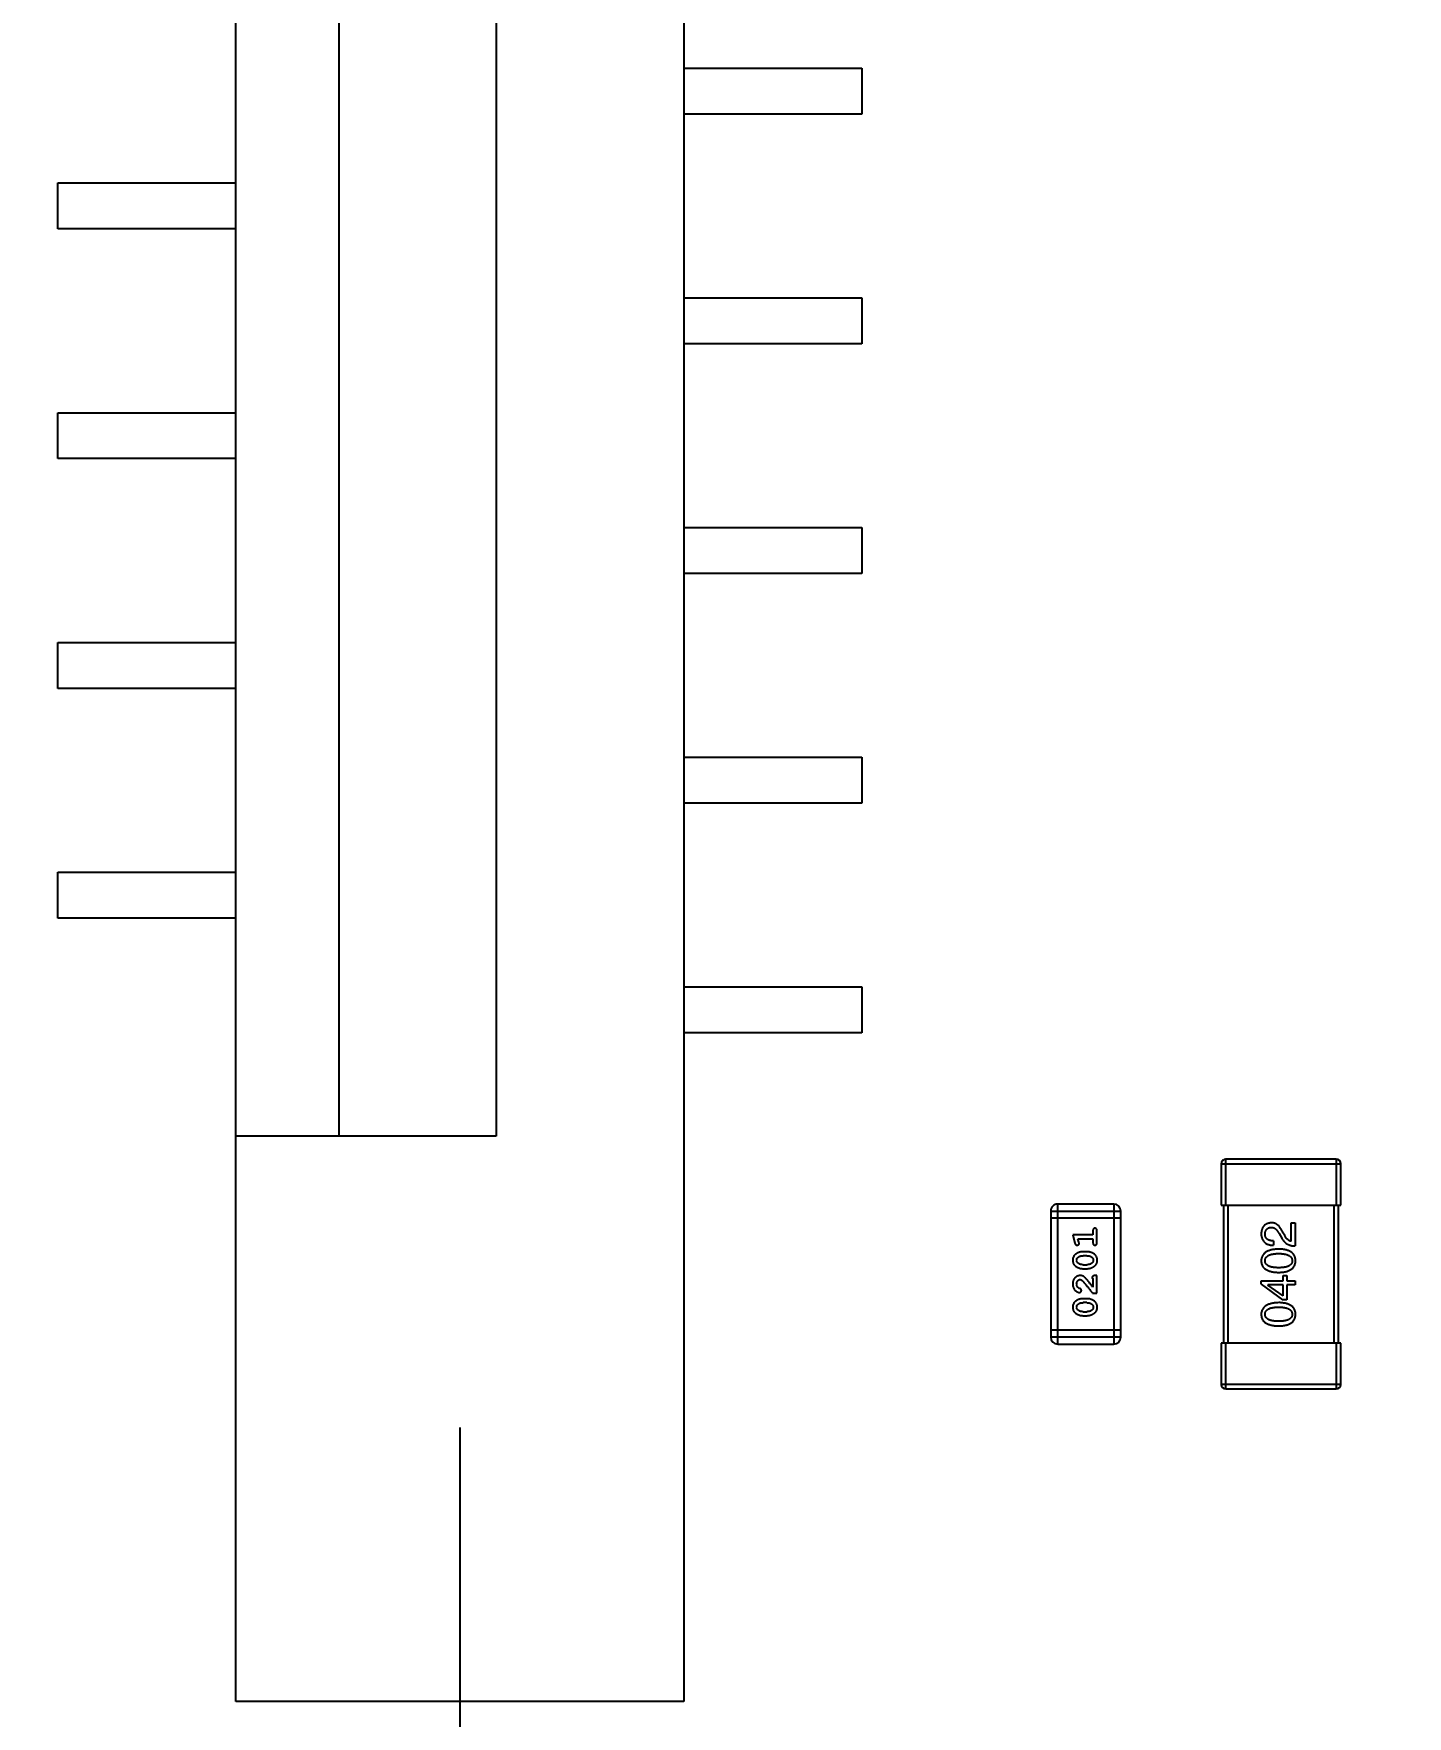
# Model space of a CAD drawing. Header units: millimetres. Extents: x 563 to 681, y 173 to 284.
# Drawn here: x 630.83 to 636.81, y 246.51 to 253.83 of the extents above; entities that cross this region are included whole.
import ezdxf

# ---------------------------------------------------------------- set-up
doc = ezdxf.new("R2010")
doc.units = ezdxf.units.MM
doc.header["$LTSCALE"] = 30.734
doc.header["$PDMODE"] = 3
doc.header["$PDSIZE"] = 0.3125
doc.layers.get('0').update_dxf_attribs({"linetype": 'CONTINUOUS'})
doc.layers.get('Defpoints').update_dxf_attribs({"linetype": 'CONTINUOUS'})
doc.layers.add('dim', color=6, linetype='CONTINUOUS', lineweight=9)
doc.styles.add('Verdana', font='verdana.ttf', dxfattribs={"height": 2.5})
doc.dimstyles.new('aaaaaaaa 3.0', dxfattribs={"dimtxt": 2.5, "dimasz": 1.5, "dimexe": 1.25, "dimexo": 0.625, "dimtad": 1, "dimdec": 1, "dimzin": 9, "dimdsep": 46, "dimtxsty": 'Verdana', "dimcen": 0, "dimazin": 0, "dimtfac": 1, "dimtofl": 0, "dimtmove": 0, "dimatfit": 3, "dimfxl": 1, "dimlwd": 25, "dimlwe": 25, "dimarcsym": 0})

# ---------------------------------------------------------------- blocks, each defined once
blk = doc.blocks.new('*D25')
at = {"layer": 'Defpoints', "color": 0}
for p in [(632.6804, 246.5738), (610.3968, 245.3339), (632.6804, 233.3184)]:
    blk.add_point(p, dxfattribs=at)
at = {"layer": 'dim', "color": 0, "lineweight": 25}
for p, q in [((632.6804, 245.9488), (632.6804, 232.0684)), ((610.3968, 244.7089), (610.3968, 232.0684)), ((611.8968, 233.3184), (631.1804, 233.3184))]:
    blk.add_line(p, q, dxfattribs=at)
at = {"layer": 'dim', "color": 0}
for points in [[(611.8968, 233.5684), (611.8968, 233.0684), (610.3968, 233.3184)], [(631.1804, 233.0684), (631.1804, 233.5684), (632.6804, 233.3184)]]:
    blk.add_solid(points, dxfattribs=at)
at = {"layer": 'dim', "color": 0, "insert": (621.5386, 235.2454), "char_height": 2.5, "attachment_point": 5, "style": 'Verdana'}
blk.add_mtext('22.3', dxfattribs=at)
blk = doc.blocks.new('*D26')
at = {"layer": 'Defpoints', "color": 0}
for p in [(632.6804, 248.3919), (646.4306, 248.3273), (646.4306, 233.3184)]:
    blk.add_point(p, dxfattribs=at)
at = {"layer": 'dim', "color": 0, "lineweight": 25}
for p, q in [((632.6804, 247.7669), (632.6804, 232.0684)), ((646.4306, 247.7023), (646.4306, 232.0684)), ((634.1804, 233.3184), (644.9306, 233.3184))]:
    blk.add_line(p, q, dxfattribs=at)
at = {"layer": 'dim', "color": 0}
for points in [[(634.1804, 233.5684), (634.1804, 233.0684), (632.6804, 233.3184)], [(644.9306, 233.0684), (644.9306, 233.5684), (646.4306, 233.3184)]]:
    blk.add_solid(points, dxfattribs=at)
at = {"layer": 'dim', "color": 0, "insert": (639.5555, 235.2505), "char_height": 2.5, "attachment_point": 5, "style": 'Verdana'}
blk.add_mtext('13.8', dxfattribs=at)

msp = doc.modelspace()

# ---------------------------------------------------------------- linework, layer by layer
at = {"linetype": 'Continuous'}
for p, q in [((631.7054, 246.5738), (631.7054, 263.0938)), ((633.6554, 263.0938), (633.6554, 246.5738)), ((632.1549, 260.6338), (632.1549, 249.0338)), ((632.8393, 260.6338), (632.8393, 249.0338)), ((633.6554, 253.6838), (634.4304, 253.6838)), ((634.4304, 253.6838), (634.4304, 253.4838)), ((634.4304, 253.4838), (633.6554, 253.4838)), ((630.9304, 252.9838), (630.9304, 253.1838)), ((630.9304, 253.1838), (631.7054, 253.1838)), ((631.7054, 252.9838), (630.9304, 252.9838)), ((633.6554, 252.6838), (634.4304, 252.6838)), ((634.4304, 252.6838), (634.4304, 252.4838)), ((634.4304, 252.4838), (633.6554, 252.4838)), ((630.9304, 251.9838), (630.9304, 252.1838)), ((630.9304, 252.1838), (631.7054, 252.1838)), ((631.7054, 251.9838), (630.9304, 251.9838)), ((633.6554, 251.6838), (634.4304, 251.6838)), ((634.4304, 251.6838), (634.4304, 251.4838)), ((634.4304, 251.4838), (633.6554, 251.4838)), ((630.9304, 250.9838), (630.9304, 251.1838)), ((630.9304, 251.1838), (631.7054, 251.1838)), ((631.7054, 250.9838), (630.9304, 250.9838)), ((633.6554, 250.6838), (634.4304, 250.6838)), ((634.4304, 250.6838), (634.4304, 250.4838)), ((634.4304, 250.4838), (633.6554, 250.4838)), ((630.9304, 249.9838), (630.9304, 250.1838)), ((630.9304, 250.1838), (631.7054, 250.1838)), ((631.7054, 249.9838), (630.9304, 249.9838)), ((633.6554, 249.6838), (634.4304, 249.6838)), ((634.4304, 249.6838), (634.4304, 249.4838)), ((634.4304, 249.4838), (633.6554, 249.4838)), ((632.8393, 249.0338), (631.7054, 249.0338)), ((635.9954, 248.9139), (635.9954, 248.7339)), ((635.9954, 248.9139), (636.5154, 248.9139)), ((636.0154, 248.7339), (636.0154, 248.9339)), ((636.4954, 248.9339), (636.0154, 248.9339)), ((636.4954, 248.9339), (636.4954, 248.7339)), ((636.5154, 248.7339), (636.5154, 248.9139)), ((635.2529, 248.7083), (635.2529, 248.1596)), ((635.2529, 248.7083), (635.5577, 248.7083)), ((635.2834, 248.1291), (635.2834, 248.7387)), ((635.5273, 248.7387), (635.2834, 248.7387)), ((635.5273, 248.7387), (635.5273, 248.1291)), ((635.5577, 248.1596), (635.5577, 248.7083)), ((635.9954, 248.7339), (636.5154, 248.7339)), ((636.0054, 248.7339), (636.0054, 248.1339)), ((636.0254, 248.1339), (636.0254, 248.7339)), ((636.4854, 248.7339), (636.4854, 248.1339)), ((636.5054, 248.1339), (636.5054, 248.7339)), ((635.5577, 248.6778), (635.2529, 248.6778)), ((635.4368, 248.6227), (635.4368, 248.6054)), ((635.4541, 248.5708), (635.4541, 248.6227)), ((636.247, 248.6103), (636.2585, 248.5907)), ((636.2716, 248.6013), (636.2626, 248.6169)), ((636.2995, 248.5767), (636.2995, 248.6571)), ((636.2995, 248.6571), (636.3167, 248.6571)), ((636.3167, 248.6571), (636.3167, 248.5563)), ((635.3487, 248.6054), (635.3586, 248.5688)), ((635.4368, 248.6054), (635.3487, 248.6054)), ((635.376, 248.5731), (635.3718, 248.5881)), ((635.3718, 248.5881), (635.4368, 248.5881)), ((635.4368, 248.5881), (635.4368, 248.5708)), ((636.2224, 248.5784), (636.2224, 248.5595)), ((635.4111, 248.5315), (635.3933, 248.5315)), ((635.4108, 248.5142), (635.3936, 248.5142)), ((635.3936, 248.4748), (635.4108, 248.4748)), ((635.3933, 248.4575), (635.4111, 248.4575)), ((635.4368, 248.4135), (635.4368, 248.3773)), ((635.4541, 248.4276), (635.4462, 248.4276)), ((635.4541, 248.3506), (635.4541, 248.4276)), ((636.1691, 248.3895), (636.1691, 248.4051)), ((636.1691, 248.4051), (636.265, 248.4051)), ((636.265, 248.4051), (636.265, 248.4272)), ((636.265, 248.4272), (636.2806, 248.4272)), ((636.2806, 248.4272), (636.2806, 248.4051)), ((636.2806, 248.4051), (636.3167, 248.4051)), ((636.3167, 248.4051), (636.3167, 248.387)), ((635.4111, 248.327), (635.3933, 248.327)), ((635.4352, 248.3506), (635.4541, 248.3506)), ((636.1691, 248.3895), (636.2626, 248.3223)), ((636.1978, 248.387), (636.1978, 248.3862)), ((636.265, 248.387), (636.1978, 248.387)), ((636.265, 248.3395), (636.1978, 248.3862)), ((636.2806, 248.3223), (636.2626, 248.3223)), ((636.265, 248.3395), (636.265, 248.387)), ((636.2806, 248.387), (636.2806, 248.3223)), ((636.3167, 248.387), (636.2806, 248.387)), ((635.3933, 248.253), (635.4111, 248.253)), ((635.4108, 248.3097), (635.3936, 248.3097)), ((635.3936, 248.2703), (635.4108, 248.2703)), ((635.5577, 248.1901), (635.2529, 248.1901)), ((635.5577, 248.1596), (635.2529, 248.1596)), ((635.2834, 248.1291), (635.5273, 248.1291)), ((635.9954, 248.1339), (635.9954, 247.9539)), ((636.5154, 248.1339), (635.9954, 248.1339)), ((636.0154, 247.9339), (636.0154, 248.1339)), ((636.4954, 248.1339), (636.4954, 247.9339)), ((636.5154, 247.9539), (636.5154, 248.1339)), ((636.5154, 247.9539), (635.9954, 247.9539)), ((636.0154, 247.9339), (636.4954, 247.9339)), ((633.6554, 246.5738), (631.7054, 246.5738))]:
    msp.add_line(p, q, dxfattribs=at)
for centre, radius, start, end in [((636.0154, 248.9139), 0.02, 90.00001, 180.00001), ((636.4954, 248.9139), 0.02, 0.00001, 90.00001), ((635.2834, 248.7083), 0.0305, 90.00001, 180.00001), ((635.5273, 248.7083), 0.0305, 0.00001, 90.00001), ((635.2834, 248.1596), 0.0305, 180.00001, 270.00001), ((635.5273, 248.1596), 0.0305, 270.00001, 0.00001), ((636.0154, 247.9539), 0.02, 180.00001, 270.00001), ((636.4954, 247.9539), 0.02, 270.00001, 0.00001)]:
    msp.add_arc(centre, radius, start, end, dxfattribs=at)
for points, knots in [([(635.4455, 248.6337), (635.4449, 248.6337), (635.4437, 248.6336), (635.442, 248.6331), (635.4405, 248.6323), (635.4392, 248.6311), (635.4381, 248.6296), (635.4373, 248.6276), (635.4369, 248.6253), (635.4368, 248.6236), (635.4368, 248.6227)], [0, 0, 0, 0, 0.11517, 0.223509, 0.328254, 0.438012, 0.553651, 0.682263, 0.830856, 1, 1, 1, 1]), ([(635.4541, 248.6227), (635.4541, 248.6236), (635.4541, 248.6253), (635.4536, 248.6276), (635.4529, 248.6296), (635.4518, 248.6311), (635.4505, 248.6323), (635.4489, 248.6331), (635.4473, 248.6336), (635.4461, 248.6337), (635.4455, 248.6337)], [0, 0, 0, 0, 0.169012, 0.317488, 0.445429, 0.560977, 0.67065, 0.776666, 0.88492, 1, 1, 1, 1]), ([(636.2134, 248.6571), (636.2117, 248.6569), (636.2084, 248.6567), (636.2036, 248.6559), (636.1991, 248.6548), (636.195, 248.6533), (636.1911, 248.6515), (636.1875, 248.6494), (636.1843, 248.647), (636.1814, 248.6442), (636.1787, 248.6411), (636.1764, 248.6377), (636.1744, 248.6339), (636.1727, 248.6298), (636.1714, 248.6254), (636.1703, 248.6207), (636.1695, 248.6156), (636.1693, 248.6121), (636.1691, 248.6103)], [0, 0, 0, 0, 0.070688, 0.137741, 0.201612, 0.262778, 0.321223, 0.378455, 0.434411, 0.490146, 0.546362, 0.603392, 0.662208, 0.723401, 0.787372, 0.85442, 0.925153, 1, 1, 1, 1]), ([(636.1691, 248.6103), (636.1692, 248.6083), (636.1694, 248.6044), (636.1702, 248.5987), (636.1714, 248.5934), (636.173, 248.5885), (636.1749, 248.5839), (636.1773, 248.5798), (636.18, 248.576), (636.1832, 248.5726), (636.1868, 248.5696), (636.1907, 248.567), (636.195, 248.5647), (636.1998, 248.5629), (636.2049, 248.5615), (636.2104, 248.5604), (636.2163, 248.5597), (636.2203, 248.5596), (636.2224, 248.5595)], [0, 0, 0, 0, 0.07282, 0.141057, 0.2062, 0.267672, 0.326735, 0.383519, 0.439188, 0.494454, 0.549628, 0.605958, 0.66397, 0.72402, 0.787502, 0.854127, 0.925065, 1, 1, 1, 1]), ([(636.1863, 248.6079), (636.1864, 248.609), (636.1865, 248.6112), (636.1868, 248.6144), (636.1875, 248.6174), (636.1882, 248.6202), (636.1892, 248.6227), (636.1903, 248.6251), (636.1917, 248.6273), (636.1932, 248.6292), (636.195, 248.631), (636.1969, 248.6325), (636.1991, 248.6339), (636.2014, 248.635), (636.2039, 248.6359), (636.2066, 248.6366), (636.2095, 248.6371), (636.2115, 248.6373), (636.2126, 248.6374)], [0, 0, 0, 0, 0.076112, 0.148436, 0.216883, 0.281466, 0.34298, 0.402356, 0.459881, 0.51546, 0.571111, 0.62658, 0.683162, 0.741007, 0.801404, 0.863825, 0.930544, 1, 1, 1, 1]), ([(636.2126, 248.6374), (636.2134, 248.6374), (636.215, 248.6375), (636.2174, 248.6374), (636.2198, 248.637), (636.2221, 248.6364), (636.2244, 248.6355), (636.2267, 248.6344), (636.2289, 248.633), (636.231, 248.6314), (636.2332, 248.6297), (636.2353, 248.6276), (636.2373, 248.6253), (636.2394, 248.6228), (636.2413, 248.62), (636.2433, 248.617), (636.2452, 248.6138), (636.2464, 248.6115), (636.247, 248.6103)], [0, 0, 0, 0, 0.052237, 0.103888, 0.155485, 0.207395, 0.259864, 0.31356, 0.369176, 0.4266, 0.486836, 0.550048, 0.61567, 0.685271, 0.75824, 0.834614, 0.915635, 1, 1, 1, 1]), ([(636.2626, 248.6169), (636.2618, 248.6186), (636.2603, 248.6219), (636.2578, 248.6266), (636.2552, 248.631), (636.2525, 248.6351), (636.2497, 248.6388), (636.2469, 248.6422), (636.2439, 248.6452), (636.2409, 248.6478), (636.2378, 248.6502), (636.2346, 248.6522), (636.2313, 248.6539), (636.2279, 248.6553), (636.2244, 248.6562), (636.2208, 248.6569), (636.2171, 248.6572), (636.2146, 248.6571), (636.2134, 248.6571)], [0, 0, 0, 0, 0.082731, 0.161257, 0.236138, 0.307554, 0.375712, 0.440848, 0.502916, 0.562567, 0.619798, 0.675716, 0.73039, 0.78386, 0.837315, 0.890547, 0.944917, 1, 1, 1, 1]), ([(635.3586, 248.5688), (635.3588, 248.568), (635.3593, 248.5664), (635.3602, 248.5643), (635.3611, 248.5627), (635.3621, 248.5615), (635.3633, 248.5607), (635.3646, 248.5602), (635.3661, 248.5598), (635.3672, 248.5598), (635.3678, 248.5598)], [0, 0, 0, 0, 0.187321, 0.344927, 0.475328, 0.579604, 0.674244, 0.773631, 0.882025, 1, 1, 1, 1]), ([(635.3678, 248.5598), (635.3684, 248.5598), (635.3696, 248.5599), (635.3714, 248.5603), (635.373, 248.561), (635.3744, 248.5621), (635.3755, 248.5633), (635.3764, 248.5646), (635.3769, 248.5661), (635.377, 248.5672), (635.377, 248.5677)], [0, 0, 0, 0, 0.138815, 0.27042, 0.39836, 0.52875, 0.654955, 0.771147, 0.884581, 1, 1, 1, 1]), ([(635.377, 248.5677), (635.377, 248.568), (635.377, 248.5688), (635.3768, 248.57), (635.3764, 248.5715), (635.3761, 248.5725), (635.376, 248.5731)], [0, 0, 0, 0, 0.183151, 0.413144, 0.682305, 1, 1, 1, 1]), ([(635.4368, 248.5708), (635.4368, 248.5699), (635.4369, 248.5682), (635.4373, 248.5659), (635.4381, 248.5639), (635.4392, 248.5624), (635.4405, 248.5612), (635.442, 248.5604), (635.4437, 248.5599), (635.4449, 248.5598), (635.4455, 248.5598)], [0, 0, 0, 0, 0.169102, 0.317658, 0.446239, 0.563118, 0.671828, 0.776546, 0.884858, 1, 1, 1, 1]), ([(635.4455, 248.5598), (635.4461, 248.5598), (635.4473, 248.5599), (635.4489, 248.5604), (635.4504, 248.5612), (635.4518, 248.5624), (635.4529, 248.5639), (635.4536, 248.5659), (635.4541, 248.5682), (635.4541, 248.5699), (635.4541, 248.5708)], [0, 0, 0, 0, 0.115051, 0.223278, 0.329269, 0.437893, 0.554681, 0.682591, 0.83103, 1, 1, 1, 1]), ([(636.2454, 248.543), (636.2423, 248.5428), (636.2365, 248.5426), (636.228, 248.5417), (636.2201, 248.5405), (636.2128, 248.539), (636.206, 248.5371), (636.1997, 248.5348), (636.1941, 248.5322), (636.189, 248.5292), (636.1845, 248.5258), (636.1805, 248.5221), (636.1772, 248.518), (636.1744, 248.5135), (636.1722, 248.5086), (636.1705, 248.5035), (636.1695, 248.4979), (636.1692, 248.4941), (636.1691, 248.4921)], [0, 0, 0, 0, 0.088475, 0.171606, 0.249595, 0.322626, 0.391327, 0.455765, 0.516374, 0.573675, 0.628522, 0.681161, 0.732559, 0.783563, 0.83504, 0.887639, 0.942585, 1, 1, 1, 1]), ([(636.2224, 248.5784), (636.2209, 248.5784), (636.2181, 248.5785), (636.214, 248.579), (636.2102, 248.5796), (636.2067, 248.5805), (636.2034, 248.5816), (636.2004, 248.5828), (636.1977, 248.5844), (636.1953, 248.5861), (636.1932, 248.5881), (636.1913, 248.5903), (636.1898, 248.5927), (636.1885, 248.5953), (636.1875, 248.5981), (636.1869, 248.6012), (636.1864, 248.6045), (636.1864, 248.6067), (636.1863, 248.6079)], [0, 0, 0, 0, 0.082594, 0.15978, 0.232961, 0.301462, 0.365595, 0.426678, 0.484662, 0.540809, 0.595146, 0.648401, 0.702272, 0.757102, 0.813447, 0.872233, 0.934055, 1, 1, 1, 1]), ([(636.3191, 248.4921), (636.319, 248.4941), (636.3189, 248.498), (636.3179, 248.5036), (636.3164, 248.5089), (636.3143, 248.5138), (636.3117, 248.5183), (636.3084, 248.5224), (636.3046, 248.5262), (636.3003, 248.5296), (636.2953, 248.5326), (636.2898, 248.5352), (636.2838, 248.5374), (636.2772, 248.5393), (636.27, 248.5408), (636.2623, 248.5419), (636.254, 248.5427), (636.2483, 248.5429), (636.2454, 248.543)], [0, 0, 0, 0, 0.059134, 0.115603, 0.169236, 0.221572, 0.273254, 0.32474, 0.377319, 0.431815, 0.488555, 0.548609, 0.612242, 0.680182, 0.75251, 0.829782, 0.91231, 1, 1, 1, 1]), ([(636.2585, 248.5907), (636.2592, 248.5893), (636.2607, 248.5866), (636.2633, 248.5828), (636.2659, 248.5792), (636.2688, 248.5759), (636.2718, 248.5728), (636.2751, 248.5701), (636.2784, 248.5675), (636.282, 248.5652), (636.2857, 248.5632), (636.2897, 248.5614), (636.2937, 248.5599), (636.298, 248.5587), (636.3024, 248.5576), (636.307, 248.5569), (636.3118, 248.5564), (636.315, 248.5563), (636.3167, 248.5563)], [0, 0, 0, 0, 0.065828, 0.130094, 0.192451, 0.254037, 0.313974, 0.373757, 0.433048, 0.492243, 0.551902, 0.611758, 0.672678, 0.734814, 0.798569, 0.863693, 0.930488, 1, 1, 1, 1]), ([(636.2995, 248.5767), (636.2982, 248.577), (636.2955, 248.5775), (636.2918, 248.5792), (636.2881, 248.5813), (636.2846, 248.5841), (636.2811, 248.5875), (636.2778, 248.5916), (636.2746, 248.5962), (636.2726, 248.5996), (636.2716, 248.6013)], [0, 0, 0, 0, 0.103034, 0.208166, 0.318255, 0.434664, 0.559728, 0.695394, 0.841708, 1, 1, 1, 1]), ([(635.3933, 248.5315), (635.3923, 248.5315), (635.3901, 248.5314), (635.3869, 248.5311), (635.3838, 248.5306), (635.3807, 248.5299), (635.3776, 248.529), (635.3746, 248.5279), (635.3716, 248.5266), (635.3688, 248.5251), (635.366, 248.5235), (635.3635, 248.5219), (635.3612, 248.5202), (635.3591, 248.5185), (635.3572, 248.5168), (635.3556, 248.5151), (635.3541, 248.5134), (635.3526, 248.511), (635.351, 248.5078), (635.3497, 248.5037), (635.3489, 248.4991), (635.3488, 248.496), (635.3487, 248.4943)], [0, 0, 0, 0, 0.049855, 0.099516, 0.148482, 0.19758, 0.246804, 0.296268, 0.346517, 0.397047, 0.446826, 0.49336, 0.537801, 0.579207, 0.617974, 0.654833, 0.689171, 0.722088, 0.786392, 0.853518, 0.924186, 1, 1, 1, 1]), ([(635.3487, 248.4943), (635.3487, 248.4929), (635.3488, 248.4901), (635.3495, 248.486), (635.3507, 248.4822), (635.3522, 248.4786), (635.3543, 248.4753), (635.3568, 248.4722), (635.3598, 248.4695), (635.3632, 248.467), (635.3668, 248.4648), (635.3705, 248.4629), (635.3742, 248.4612), (635.3779, 248.4599), (635.3817, 248.4588), (635.3856, 248.4581), (635.3894, 248.4576), (635.392, 248.4576), (635.3933, 248.4575)], [0, 0, 0, 0, 0.06692, 0.130834, 0.19258, 0.252759, 0.312631, 0.373411, 0.436359, 0.501894, 0.568244, 0.632472, 0.69556, 0.757163, 0.818592, 0.878885, 0.939235, 1, 1, 1, 1]), ([(635.366, 248.4945), (635.366, 248.4951), (635.3661, 248.4963), (635.3663, 248.4981), (635.3667, 248.4998), (635.3673, 248.5014), (635.3681, 248.5029), (635.369, 248.5042), (635.37, 248.5055), (635.3709, 248.5062), (635.3713, 248.5066)], [0, 0, 0, 0, 0.138115, 0.270177, 0.397547, 0.520057, 0.63869, 0.757499, 0.878226, 1, 1, 1, 1]), ([(635.3718, 248.4821), (635.3714, 248.4825), (635.3705, 248.4833), (635.3693, 248.4846), (635.3682, 248.486), (635.3674, 248.4876), (635.3668, 248.4892), (635.3664, 248.4909), (635.3661, 248.4926), (635.366, 248.4938), (635.366, 248.4945)], [0, 0, 0, 0, 0.13042, 0.256046, 0.378133, 0.498725, 0.620452, 0.742761, 0.869406, 1, 1, 1, 1]), ([(635.3713, 248.5066), (635.3721, 248.5072), (635.3737, 248.5084), (635.3762, 248.5099), (635.3789, 248.5113), (635.3816, 248.5123), (635.3845, 248.5132), (635.3874, 248.5137), (635.3905, 248.5141), (635.3925, 248.5141), (635.3936, 248.5142)], [0, 0, 0, 0, 0.125331, 0.248948, 0.371201, 0.494032, 0.616811, 0.742104, 0.868849, 1, 1, 1, 1]), ([(635.3936, 248.4748), (635.3925, 248.4749), (635.3905, 248.4749), (635.3874, 248.4752), (635.3845, 248.4758), (635.3817, 248.4766), (635.379, 248.4776), (635.3765, 248.4789), (635.374, 248.4803), (635.3726, 248.4815), (635.3718, 248.4821)], [0, 0, 0, 0, 0.135446, 0.266257, 0.393419, 0.517936, 0.639137, 0.758785, 0.879345, 1, 1, 1, 1]), ([(635.4108, 248.5142), (635.4119, 248.5141), (635.4139, 248.5141), (635.417, 248.5138), (635.4199, 248.5132), (635.4227, 248.5124), (635.4254, 248.5114), (635.4279, 248.5101), (635.4304, 248.5087), (635.4318, 248.5075), (635.4326, 248.5069)], [0, 0, 0, 0, 0.135449, 0.266263, 0.393429, 0.516942, 0.639128, 0.758779, 0.879341, 1, 1, 1, 1]), ([(635.4331, 248.4825), (635.4323, 248.4819), (635.4307, 248.4806), (635.4282, 248.4791), (635.4256, 248.4778), (635.4228, 248.4767), (635.4199, 248.4759), (635.417, 248.4753), (635.4139, 248.4749), (635.4119, 248.4749), (635.4108, 248.4748)], [0, 0, 0, 0, 0.124927, 0.248361, 0.370889, 0.492583, 0.61616, 0.741472, 0.869044, 1, 1, 1, 1]), ([(635.4557, 248.4946), (635.4556, 248.496), (635.4556, 248.4988), (635.4549, 248.5029), (635.4537, 248.5068), (635.4521, 248.5103), (635.4501, 248.5137), (635.4476, 248.5167), (635.4447, 248.5195), (635.4413, 248.522), (635.4377, 248.5242), (635.434, 248.5261), (635.4303, 248.5278), (635.4265, 248.5291), (635.4227, 248.5302), (635.4189, 248.5309), (635.415, 248.5314), (635.4124, 248.5314), (635.4111, 248.5315)], [0, 0, 0, 0, 0.067217, 0.131051, 0.19272, 0.252824, 0.312745, 0.373449, 0.436041, 0.501494, 0.567761, 0.632087, 0.695096, 0.757109, 0.817993, 0.878657, 0.939311, 1, 1, 1, 1]), ([(635.4111, 248.4575), (635.4121, 248.4576), (635.4143, 248.4576), (635.4175, 248.4579), (635.4206, 248.4584), (635.4237, 248.4591), (635.4267, 248.4599), (635.4297, 248.4611), (635.4327, 248.4623), (635.4356, 248.4638), (635.4383, 248.4654), (635.4408, 248.467), (635.4431, 248.4687), (635.4453, 248.4703), (635.4471, 248.472), (635.4488, 248.4737), (635.4502, 248.4754), (635.4518, 248.4778), (635.4534, 248.481), (635.4547, 248.4852), (635.4555, 248.4898), (635.4556, 248.4929), (635.4557, 248.4946)], [0, 0, 0, 0, 0.049886, 0.09882, 0.148132, 0.19689, 0.246038, 0.295176, 0.345305, 0.395692, 0.445312, 0.491875, 0.535813, 0.577009, 0.616081, 0.652689, 0.687585, 0.720206, 0.785062, 0.85223, 0.923759, 1, 1, 1, 1]), ([(635.4326, 248.5069), (635.433, 248.5065), (635.4339, 248.5057), (635.4351, 248.5044), (635.4361, 248.503), (635.437, 248.5015), (635.4376, 248.4999), (635.438, 248.4982), (635.4383, 248.4964), (635.4384, 248.4952), (635.4384, 248.4946)], [0, 0, 0, 0, 0.129853, 0.25607, 0.380154, 0.49978, 0.62208, 0.743277, 0.868791, 1, 1, 1, 1]), ([(635.4384, 248.4946), (635.4384, 248.494), (635.4383, 248.4927), (635.4381, 248.4909), (635.4377, 248.4892), (635.4371, 248.4877), (635.4363, 248.4862), (635.4354, 248.4848), (635.4343, 248.4836), (635.4335, 248.4829), (635.4331, 248.4825)], [0, 0, 0, 0, 0.139844, 0.271849, 0.399162, 0.521619, 0.6402, 0.758957, 0.87828, 1, 1, 1, 1]), ([(636.1691, 248.4921), (636.1692, 248.4901), (636.1694, 248.4863), (636.1704, 248.4806), (636.172, 248.4754), (636.1741, 248.4705), (636.1768, 248.466), (636.1802, 248.4618), (636.1841, 248.4581), (636.1886, 248.4547), (636.1937, 248.4517), (636.1994, 248.4491), (636.2056, 248.4469), (636.2125, 248.445), (636.2199, 248.4435), (636.2278, 248.4424), (636.2364, 248.4416), (636.2423, 248.4414), (636.2454, 248.4413)], [0, 0, 0, 0, 0.057911, 0.113262, 0.165956, 0.217443, 0.268511, 0.319665, 0.372, 0.426129, 0.483365, 0.543779, 0.607756, 0.676562, 0.749704, 0.827713, 0.911177, 1, 1, 1, 1]), ([(636.1863, 248.4921), (636.1864, 248.4934), (636.1865, 248.4958), (636.1872, 248.4994), (636.1883, 248.5027), (636.1899, 248.5058), (636.1921, 248.5086), (636.1946, 248.5112), (636.1977, 248.5135), (636.2011, 248.5156), (636.2051, 248.5174), (636.2095, 248.519), (636.2143, 248.5203), (636.2197, 248.5214), (636.2254, 248.5223), (636.2317, 248.5229), (636.2384, 248.5232), (636.243, 248.5233), (636.2454, 248.5233)], [0, 0, 0, 0, 0.050604, 0.098688, 0.145699, 0.191791, 0.238625, 0.286717, 0.337546, 0.391814, 0.449755, 0.512106, 0.579685, 0.652048, 0.730262, 0.814146, 0.904281, 1, 1, 1, 1]), ([(636.2454, 248.4618), (636.243, 248.4618), (636.2384, 248.4619), (636.2317, 248.4622), (636.2254, 248.4628), (636.2196, 248.4636), (636.2143, 248.4647), (636.2095, 248.4659), (636.2051, 248.4675), (636.2012, 248.4693), (636.1977, 248.4713), (636.1946, 248.4735), (636.1921, 248.4761), (636.1899, 248.4788), (636.1883, 248.4818), (636.1872, 248.485), (636.1865, 248.4885), (636.1864, 248.4909), (636.1863, 248.4921)], [0, 0, 0, 0, 0.096452, 0.187278, 0.271765, 0.350519, 0.423437, 0.491321, 0.554011, 0.612224, 0.666281, 0.717003, 0.764884, 0.811423, 0.856783, 0.902993, 0.950236, 1, 1, 1, 1]), ([(636.2454, 248.5233), (636.2477, 248.5233), (636.2523, 248.5232), (636.2589, 248.5229), (636.265, 248.5223), (636.2707, 248.5214), (636.276, 248.5203), (636.2808, 248.519), (636.2852, 248.5174), (636.2892, 248.5156), (636.2926, 248.5135), (636.2957, 248.5112), (636.2983, 248.5087), (636.3004, 248.5058), (636.3021, 248.5027), (636.3034, 248.4994), (636.3041, 248.4959), (636.3043, 248.4934), (636.3044, 248.4921)], [0, 0, 0, 0, 0.094834, 0.184067, 0.267029, 0.344713, 0.417334, 0.484367, 0.546941, 0.604717, 0.65953, 0.710539, 0.759381, 0.806382, 0.853027, 0.900623, 0.949121, 1, 1, 1, 1]), ([(636.3044, 248.4921), (636.3043, 248.4909), (636.3042, 248.4885), (636.3035, 248.485), (636.3024, 248.4818), (636.3007, 248.4788), (636.2986, 248.476), (636.2961, 248.4735), (636.293, 248.4713), (636.2896, 248.4693), (636.2856, 248.4675), (636.2812, 248.4659), (636.2763, 248.4647), (636.271, 248.4636), (636.2653, 248.4628), (636.259, 248.4622), (636.2523, 248.4619), (636.2477, 248.4618), (636.2454, 248.4618)], [0, 0, 0, 0, 0.049766, 0.097012, 0.143225, 0.188786, 0.235079, 0.282962, 0.333687, 0.387747, 0.445963, 0.508657, 0.576545, 0.649868, 0.72822, 0.812712, 0.903543, 1, 1, 1, 1]), ([(636.2454, 248.4413), (636.2483, 248.4414), (636.254, 248.4416), (636.2623, 248.4424), (636.27, 248.4435), (636.2772, 248.445), (636.2838, 248.4469), (636.2898, 248.4491), (636.2953, 248.4517), (636.3002, 248.4547), (636.3046, 248.4581), (636.3084, 248.4618), (636.3117, 248.466), (636.3143, 248.4705), (636.3164, 248.4754), (636.3179, 248.4806), (636.3189, 248.4863), (636.319, 248.4901), (636.3191, 248.4921)], [0, 0, 0, 0, 0.087693, 0.170223, 0.247496, 0.319826, 0.387768, 0.451403, 0.511459, 0.568358, 0.622671, 0.675251, 0.726739, 0.778422, 0.830759, 0.884394, 0.940865, 1, 1, 1, 1]), ([(635.3815, 248.4276), (635.3804, 248.4276), (635.3782, 248.4275), (635.3749, 248.4271), (635.3718, 248.4262), (635.3688, 248.4251), (635.366, 248.4237), (635.3633, 248.4219), (635.3607, 248.4198), (635.3583, 248.4174), (635.356, 248.4147), (635.354, 248.4119), (635.3524, 248.4088), (635.351, 248.4056), (635.35, 248.4022), (635.3492, 248.3986), (635.3488, 248.3949), (635.3487, 248.3923), (635.3487, 248.391)], [0, 0, 0, 0, 0.060981, 0.120256, 0.178148, 0.236115, 0.293993, 0.352864, 0.413358, 0.476056, 0.539296, 0.602396, 0.665116, 0.728325, 0.792919, 0.859317, 0.928302, 1, 1, 1, 1]), ([(635.3487, 248.391), (635.3488, 248.3893), (635.3489, 248.3859), (635.3497, 248.381), (635.3512, 248.3762), (635.3532, 248.3717), (635.3556, 248.3676), (635.3585, 248.3639), (635.3617, 248.3608), (635.3653, 248.3583), (635.3688, 248.3563), (635.3722, 248.3549), (635.3752, 248.3539), (635.3771, 248.3538), (635.378, 248.3537)], [0, 0, 0, 0, 0.098286, 0.193983, 0.289056, 0.384352, 0.477435, 0.566197, 0.652355, 0.737986, 0.818188, 0.887401, 0.94802, 1, 1, 1, 1]), ([(635.366, 248.3908), (635.3661, 248.3923), (635.3661, 248.3949), (635.367, 248.3988), (635.3684, 248.4021), (635.3703, 248.405), (635.3726, 248.4073), (635.375, 248.4091), (635.3777, 248.4101), (635.3796, 248.4103), (635.3805, 248.4103)], [0, 0, 0, 0, 0.156344, 0.299348, 0.4327, 0.561, 0.682299, 0.791883, 0.89611, 1, 1, 1, 1]), ([(635.3714, 248.376), (635.371, 248.3765), (635.3701, 248.3775), (635.369, 248.3791), (635.3681, 248.3808), (635.3673, 248.3827), (635.3667, 248.3846), (635.3663, 248.3866), (635.366, 248.3887), (635.366, 248.3901), (635.366, 248.3908)], [0, 0, 0, 0, 0.121873, 0.243139, 0.363336, 0.485133, 0.607572, 0.734701, 0.864814, 1, 1, 1, 1]), ([(635.3805, 248.4103), (635.3813, 248.4103), (635.383, 248.4102), (635.3854, 248.4092), (635.3879, 248.4077), (635.3894, 248.4063), (635.3903, 248.4056)], [0, 0, 0, 0, 0.212836, 0.442809, 0.70317, 1, 1, 1, 1]), ([(635.4098, 248.4109), (635.409, 248.4118), (635.4075, 248.4135), (635.4053, 248.4158), (635.4032, 248.4179), (635.4012, 248.4198), (635.3993, 248.4214), (635.3976, 248.4228), (635.3959, 248.4239), (635.3939, 248.425), (635.3913, 248.4261), (635.3881, 248.427), (635.3848, 248.4276), (635.3826, 248.4276), (635.3815, 248.4276)], [0, 0, 0, 0, 0.103002, 0.197728, 0.285279, 0.365235, 0.437224, 0.502446, 0.560545, 0.611446, 0.707576, 0.80349, 0.900532, 1, 1, 1, 1]), ([(635.3903, 248.4056), (635.3907, 248.4051), (635.3917, 248.4042), (635.3932, 248.4026), (635.395, 248.4007), (635.3969, 248.3985), (635.399, 248.3961), (635.4014, 248.3933), (635.4039, 248.3903), (635.4066, 248.387), (635.4095, 248.3834), (635.4126, 248.3796), (635.4159, 248.3754), (635.4194, 248.371), (635.4231, 248.3663), (635.4269, 248.3613), (635.431, 248.356), (635.4338, 248.3524), (635.4352, 248.3506)], [0, 0, 0, 0, 0.026647, 0.057942, 0.094152, 0.134806, 0.180631, 0.231142, 0.286385, 0.346321, 0.411439, 0.481035, 0.555329, 0.634592, 0.718826, 0.807759, 0.901393, 1, 1, 1, 1]), ([(635.4368, 248.3773), (635.4352, 248.3793), (635.4323, 248.3831), (635.4279, 248.3886), (635.424, 248.3936), (635.4204, 248.398), (635.4173, 248.402), (635.4144, 248.4054), (635.412, 248.4083), (635.4105, 248.4101), (635.4098, 248.4109)], [0, 0, 0, 0, 0.176662, 0.337826, 0.484741, 0.617764, 0.73494, 0.837793, 0.926412, 1, 1, 1, 1]), ([(635.4462, 248.4276), (635.4452, 248.4276), (635.4432, 248.4276), (635.4405, 248.4271), (635.4383, 248.4265), (635.4365, 248.4254), (635.4352, 248.4241), (635.4343, 248.4226), (635.4337, 248.4209), (635.4337, 248.4196), (635.4337, 248.419)], [0, 0, 0, 0, 0.1844, 0.34094, 0.473574, 0.586824, 0.690029, 0.789175, 0.890445, 1, 1, 1, 1]), ([(635.4337, 248.419), (635.4337, 248.4185), (635.4338, 248.4176), (635.4345, 248.4162), (635.4354, 248.4148), (635.4363, 248.4139), (635.4368, 248.4135)], [0, 0, 0, 0, 0.20611, 0.432681, 0.695597, 1, 1, 1, 1]), ([(635.3933, 248.327), (635.3923, 248.3269), (635.3901, 248.3269), (635.3869, 248.3266), (635.3838, 248.3261), (635.3807, 248.3254), (635.3776, 248.3245), (635.3746, 248.3234), (635.3716, 248.3221), (635.3688, 248.3206), (635.366, 248.319), (635.3635, 248.3174), (635.3612, 248.3157), (635.3591, 248.314), (635.3572, 248.3123), (635.3556, 248.3106), (635.3541, 248.3089), (635.3526, 248.3065), (635.351, 248.3033), (635.3497, 248.2992), (635.3489, 248.2946), (635.3488, 248.2915), (635.3487, 248.2898)], [0, 0, 0, 0, 0.049855, 0.099516, 0.148482, 0.19758, 0.246804, 0.296268, 0.346517, 0.397047, 0.446826, 0.49336, 0.537801, 0.579207, 0.617974, 0.654833, 0.689171, 0.722088, 0.786392, 0.853518, 0.924186, 1, 1, 1, 1]), ([(635.3799, 248.371), (635.379, 248.3713), (635.3773, 248.3719), (635.375, 248.3731), (635.373, 248.3744), (635.3719, 248.3755), (635.3714, 248.376)], [0, 0, 0, 0, 0.285518, 0.544185, 0.781367, 1, 1, 1, 1]), ([(635.378, 248.3537), (635.3786, 248.3537), (635.3797, 248.3538), (635.3812, 248.3543), (635.3827, 248.3552), (635.384, 248.3563), (635.3851, 248.3576), (635.3859, 248.3592), (635.3864, 248.3608), (635.3864, 248.3619), (635.3865, 248.3625)], [0, 0, 0, 0, 0.120856, 0.239483, 0.360995, 0.490166, 0.620982, 0.746416, 0.870253, 1, 1, 1, 1]), ([(635.3865, 248.3625), (635.3864, 248.363), (635.3864, 248.364), (635.3861, 248.3653), (635.3857, 248.3666), (635.385, 248.3677), (635.3841, 248.3688), (635.3829, 248.3696), (635.3815, 248.3704), (635.3805, 248.3708), (635.3799, 248.371)], [0, 0, 0, 0, 0.127347, 0.246131, 0.359406, 0.470543, 0.586092, 0.711469, 0.847022, 1, 1, 1, 1]), ([(635.4557, 248.2901), (635.4556, 248.2915), (635.4556, 248.2943), (635.4549, 248.2984), (635.4537, 248.3023), (635.4521, 248.3058), (635.4501, 248.3092), (635.4476, 248.3122), (635.4447, 248.315), (635.4413, 248.3175), (635.4377, 248.3197), (635.434, 248.3216), (635.4303, 248.3233), (635.4265, 248.3246), (635.4227, 248.3257), (635.4189, 248.3264), (635.415, 248.3269), (635.4124, 248.3269), (635.4111, 248.327)], [0, 0, 0, 0, 0.067217, 0.131051, 0.19272, 0.252824, 0.312745, 0.373449, 0.436041, 0.501494, 0.567761, 0.632087, 0.695096, 0.757109, 0.817993, 0.878657, 0.939311, 1, 1, 1, 1]), ([(635.3487, 248.2898), (635.3487, 248.2884), (635.3488, 248.2856), (635.3495, 248.2815), (635.3507, 248.2777), (635.3522, 248.2741), (635.3543, 248.2708), (635.3568, 248.2677), (635.3598, 248.2649), (635.3632, 248.2625), (635.3668, 248.2603), (635.3705, 248.2584), (635.3742, 248.2567), (635.3779, 248.2554), (635.3817, 248.2543), (635.3856, 248.2536), (635.3894, 248.2531), (635.392, 248.2531), (635.3933, 248.253)], [0, 0, 0, 0, 0.06692, 0.130834, 0.19258, 0.252759, 0.312631, 0.373411, 0.436359, 0.501894, 0.568244, 0.632472, 0.69556, 0.757163, 0.818592, 0.878885, 0.939235, 1, 1, 1, 1]), ([(635.366, 248.2899), (635.366, 248.2906), (635.3661, 248.2918), (635.3663, 248.2936), (635.3667, 248.2953), (635.3673, 248.2969), (635.3681, 248.2984), (635.369, 248.2997), (635.37, 248.301), (635.3709, 248.3017), (635.3713, 248.3021)], [0, 0, 0, 0, 0.138115, 0.270177, 0.397547, 0.520057, 0.63869, 0.757499, 0.878226, 1, 1, 1, 1]), ([(635.3718, 248.2776), (635.3714, 248.278), (635.3705, 248.2788), (635.3693, 248.2801), (635.3682, 248.2815), (635.3674, 248.2831), (635.3668, 248.2847), (635.3664, 248.2863), (635.3661, 248.2881), (635.366, 248.2893), (635.366, 248.2899)], [0, 0, 0, 0, 0.13042, 0.256046, 0.378133, 0.498725, 0.620452, 0.742761, 0.869406, 1, 1, 1, 1]), ([(635.3713, 248.3021), (635.3721, 248.3027), (635.3737, 248.3039), (635.3762, 248.3054), (635.3789, 248.3068), (635.3816, 248.3078), (635.3845, 248.3087), (635.3874, 248.3092), (635.3905, 248.3096), (635.3925, 248.3096), (635.3936, 248.3097)], [0, 0, 0, 0, 0.125331, 0.248948, 0.371201, 0.494032, 0.616811, 0.742104, 0.868849, 1, 1, 1, 1]), ([(635.3936, 248.2703), (635.3925, 248.2704), (635.3905, 248.2704), (635.3874, 248.2707), (635.3845, 248.2713), (635.3817, 248.2721), (635.379, 248.2731), (635.3765, 248.2744), (635.374, 248.2758), (635.3726, 248.277), (635.3718, 248.2776)], [0, 0, 0, 0, 0.135446, 0.266257, 0.393419, 0.517936, 0.639137, 0.758785, 0.879345, 1, 1, 1, 1]), ([(635.4108, 248.3097), (635.4119, 248.3096), (635.4139, 248.3096), (635.417, 248.3093), (635.4199, 248.3087), (635.4227, 248.3079), (635.4254, 248.3069), (635.4279, 248.3056), (635.4304, 248.3042), (635.4318, 248.303), (635.4326, 248.3024)], [0, 0, 0, 0, 0.135449, 0.266263, 0.393429, 0.516942, 0.639128, 0.758779, 0.879341, 1, 1, 1, 1]), ([(635.4331, 248.278), (635.4323, 248.2774), (635.4307, 248.2761), (635.4282, 248.2746), (635.4256, 248.2733), (635.4228, 248.2722), (635.4199, 248.2714), (635.417, 248.2707), (635.4139, 248.2704), (635.4119, 248.2704), (635.4108, 248.2703)], [0, 0, 0, 0, 0.124927, 0.248361, 0.370889, 0.492583, 0.61616, 0.741472, 0.869044, 1, 1, 1, 1]), ([(635.4111, 248.253), (635.4121, 248.253), (635.4143, 248.2531), (635.4175, 248.2534), (635.4206, 248.2539), (635.4237, 248.2546), (635.4267, 248.2554), (635.4297, 248.2566), (635.4327, 248.2578), (635.4356, 248.2593), (635.4383, 248.2609), (635.4408, 248.2625), (635.4431, 248.2642), (635.4453, 248.2658), (635.4471, 248.2675), (635.4488, 248.2692), (635.4502, 248.2709), (635.4518, 248.2733), (635.4534, 248.2765), (635.4547, 248.2807), (635.4555, 248.2852), (635.4556, 248.2884), (635.4557, 248.2901)], [0, 0, 0, 0, 0.049886, 0.09882, 0.148132, 0.19689, 0.246038, 0.295176, 0.345305, 0.395692, 0.445312, 0.491875, 0.535813, 0.577009, 0.616081, 0.652689, 0.687585, 0.720206, 0.785062, 0.85223, 0.923759, 1, 1, 1, 1]), ([(635.4326, 248.3024), (635.433, 248.302), (635.4339, 248.3012), (635.4351, 248.2999), (635.4361, 248.2985), (635.437, 248.297), (635.4376, 248.2954), (635.438, 248.2937), (635.4383, 248.2919), (635.4384, 248.2907), (635.4384, 248.2901)], [0, 0, 0, 0, 0.129853, 0.25607, 0.380154, 0.49978, 0.62208, 0.743277, 0.868791, 1, 1, 1, 1]), ([(635.4384, 248.2901), (635.4384, 248.2895), (635.4383, 248.2882), (635.4381, 248.2864), (635.4377, 248.2847), (635.4371, 248.2831), (635.4363, 248.2817), (635.4354, 248.2803), (635.4343, 248.2791), (635.4335, 248.2783), (635.4331, 248.278)], [0, 0, 0, 0, 0.139844, 0.271849, 0.399162, 0.521619, 0.6402, 0.758957, 0.87828, 1, 1, 1, 1]), ([(636.2454, 248.3098), (636.2423, 248.3097), (636.2365, 248.3094), (636.228, 248.3086), (636.2201, 248.3074), (636.2128, 248.3058), (636.206, 248.3039), (636.1997, 248.3017), (636.1941, 248.299), (636.189, 248.296), (636.1845, 248.2926), (636.1805, 248.2889), (636.1772, 248.2848), (636.1744, 248.2803), (636.1722, 248.2755), (636.1705, 248.2703), (636.1695, 248.2648), (636.1692, 248.2609), (636.1691, 248.259)], [0, 0, 0, 0, 0.088475, 0.171606, 0.249595, 0.322626, 0.391327, 0.455765, 0.516374, 0.573675, 0.628522, 0.681161, 0.732559, 0.783563, 0.83504, 0.887639, 0.942585, 1, 1, 1, 1]), ([(636.1691, 248.259), (636.1692, 248.257), (636.1694, 248.2531), (636.1704, 248.2475), (636.172, 248.2422), (636.1741, 248.2373), (636.1768, 248.2328), (636.1802, 248.2287), (636.1841, 248.2249), (636.1886, 248.2216), (636.1937, 248.2186), (636.1994, 248.216), (636.2056, 248.2137), (636.2125, 248.2119), (636.2199, 248.2103), (636.2278, 248.2092), (636.2364, 248.2085), (636.2423, 248.2083), (636.2454, 248.2082)], [0, 0, 0, 0, 0.057911, 0.113262, 0.165956, 0.217443, 0.268511, 0.319665, 0.372, 0.426129, 0.483365, 0.543779, 0.607756, 0.676562, 0.749704, 0.827713, 0.911177, 1, 1, 1, 1]), ([(636.1863, 248.259), (636.1864, 248.2602), (636.1865, 248.2627), (636.1872, 248.2663), (636.1883, 248.2696), (636.1899, 248.2727), (636.1921, 248.2755), (636.1946, 248.2781), (636.1977, 248.2804), (636.2011, 248.2825), (636.2051, 248.2843), (636.2095, 248.2859), (636.2143, 248.2872), (636.2197, 248.2883), (636.2254, 248.2891), (636.2317, 248.2897), (636.2384, 248.2901), (636.243, 248.2901), (636.2454, 248.2901)], [0, 0, 0, 0, 0.050604, 0.098688, 0.145699, 0.191791, 0.238625, 0.286717, 0.337546, 0.391814, 0.449755, 0.512106, 0.579685, 0.652048, 0.730262, 0.814146, 0.904281, 1, 1, 1, 1]), ([(636.2454, 248.2287), (636.243, 248.2287), (636.2384, 248.2287), (636.2317, 248.2291), (636.2254, 248.2297), (636.2196, 248.2304), (636.2143, 248.2316), (636.2095, 248.2328), (636.2051, 248.2344), (636.2012, 248.2361), (636.1977, 248.2381), (636.1946, 248.2404), (636.1921, 248.2429), (636.1899, 248.2456), (636.1883, 248.2486), (636.1872, 248.2519), (636.1865, 248.2554), (636.1864, 248.2578), (636.1863, 248.259)], [0, 0, 0, 0, 0.096452, 0.187278, 0.271765, 0.350519, 0.423437, 0.491321, 0.554011, 0.612224, 0.666281, 0.717003, 0.764884, 0.811423, 0.856783, 0.902993, 0.950236, 1, 1, 1, 1]), ([(636.3191, 248.259), (636.319, 248.261), (636.3189, 248.2649), (636.3179, 248.2705), (636.3164, 248.2757), (636.3143, 248.2806), (636.3117, 248.2851), (636.3084, 248.2893), (636.3046, 248.293), (636.3003, 248.2964), (636.2953, 248.2994), (636.2898, 248.302), (636.2838, 248.3043), (636.2772, 248.3061), (636.27, 248.3076), (636.2623, 248.3087), (636.254, 248.3095), (636.2483, 248.3097), (636.2454, 248.3098)], [0, 0, 0, 0, 0.059134, 0.115603, 0.169236, 0.221572, 0.273254, 0.32474, 0.377319, 0.431815, 0.488555, 0.548609, 0.612242, 0.680182, 0.75251, 0.829782, 0.91231, 1, 1, 1, 1]), ([(636.2454, 248.2901), (636.2477, 248.2901), (636.2523, 248.2901), (636.2589, 248.2897), (636.265, 248.2891), (636.2707, 248.2883), (636.276, 248.2872), (636.2808, 248.2858), (636.2852, 248.2843), (636.2892, 248.2825), (636.2926, 248.2804), (636.2957, 248.278), (636.2983, 248.2755), (636.3004, 248.2727), (636.3021, 248.2696), (636.3034, 248.2663), (636.3041, 248.2627), (636.3043, 248.2602), (636.3044, 248.259)], [0, 0, 0, 0, 0.094834, 0.184067, 0.267029, 0.344713, 0.417334, 0.484367, 0.546941, 0.604717, 0.65953, 0.710539, 0.759381, 0.806382, 0.853027, 0.900623, 0.949121, 1, 1, 1, 1]), ([(636.2454, 248.2082), (636.2483, 248.2083), (636.254, 248.2085), (636.2623, 248.2092), (636.27, 248.2103), (636.2772, 248.2118), (636.2838, 248.2137), (636.2898, 248.216), (636.2953, 248.2185), (636.3002, 248.2216), (636.3046, 248.2249), (636.3084, 248.2287), (636.3117, 248.2328), (636.3143, 248.2373), (636.3164, 248.2422), (636.3179, 248.2475), (636.3189, 248.2531), (636.319, 248.257), (636.3191, 248.259)], [0, 0, 0, 0, 0.087693, 0.170223, 0.247496, 0.319826, 0.387768, 0.451403, 0.511459, 0.568358, 0.622671, 0.675251, 0.726739, 0.778422, 0.830759, 0.884394, 0.940865, 1, 1, 1, 1]), ([(636.3044, 248.259), (636.3043, 248.2578), (636.3042, 248.2554), (636.3035, 248.2519), (636.3024, 248.2486), (636.3007, 248.2457), (636.2986, 248.2429), (636.2961, 248.2404), (636.293, 248.2381), (636.2896, 248.2361), (636.2856, 248.2344), (636.2812, 248.2328), (636.2763, 248.2316), (636.271, 248.2305), (636.2653, 248.2297), (636.259, 248.2291), (636.2523, 248.2287), (636.2477, 248.2287), (636.2454, 248.2287)], [0, 0, 0, 0, 0.049766, 0.097012, 0.143225, 0.188786, 0.235079, 0.282962, 0.333687, 0.387747, 0.445963, 0.508657, 0.576545, 0.649868, 0.72822, 0.812712, 0.903543, 1, 1, 1, 1])]:
    msp.add_open_spline(points, degree=3, knots=knots, dxfattribs=at)

# ---------------------------------------------------------------- dimensions: what is measured, and where the dimension line sits
at = {"layer": 'dim'}
for base, p1, p2, picture, middle in [((646.4306, 233.3184), (632.6804, 248.3919), (646.4306, 248.3273), '*D26', (639.5555, 235.2505)), ((632.6804, 233.3184), (610.3968, 245.3339), (632.6804, 246.5738), '*D25', (621.5386, 235.2454))]:
    dim = msp.add_linear_dim(base=base, p1=p1, p2=p2, dimstyle='aaaaaaaa 3.0', dxfattribs=at)
    dim.commit()
    dim.dimension.update_dxf_attribs({"geometry": picture, "text_midpoint": middle})

doc.saveas('drawing.dxf')
